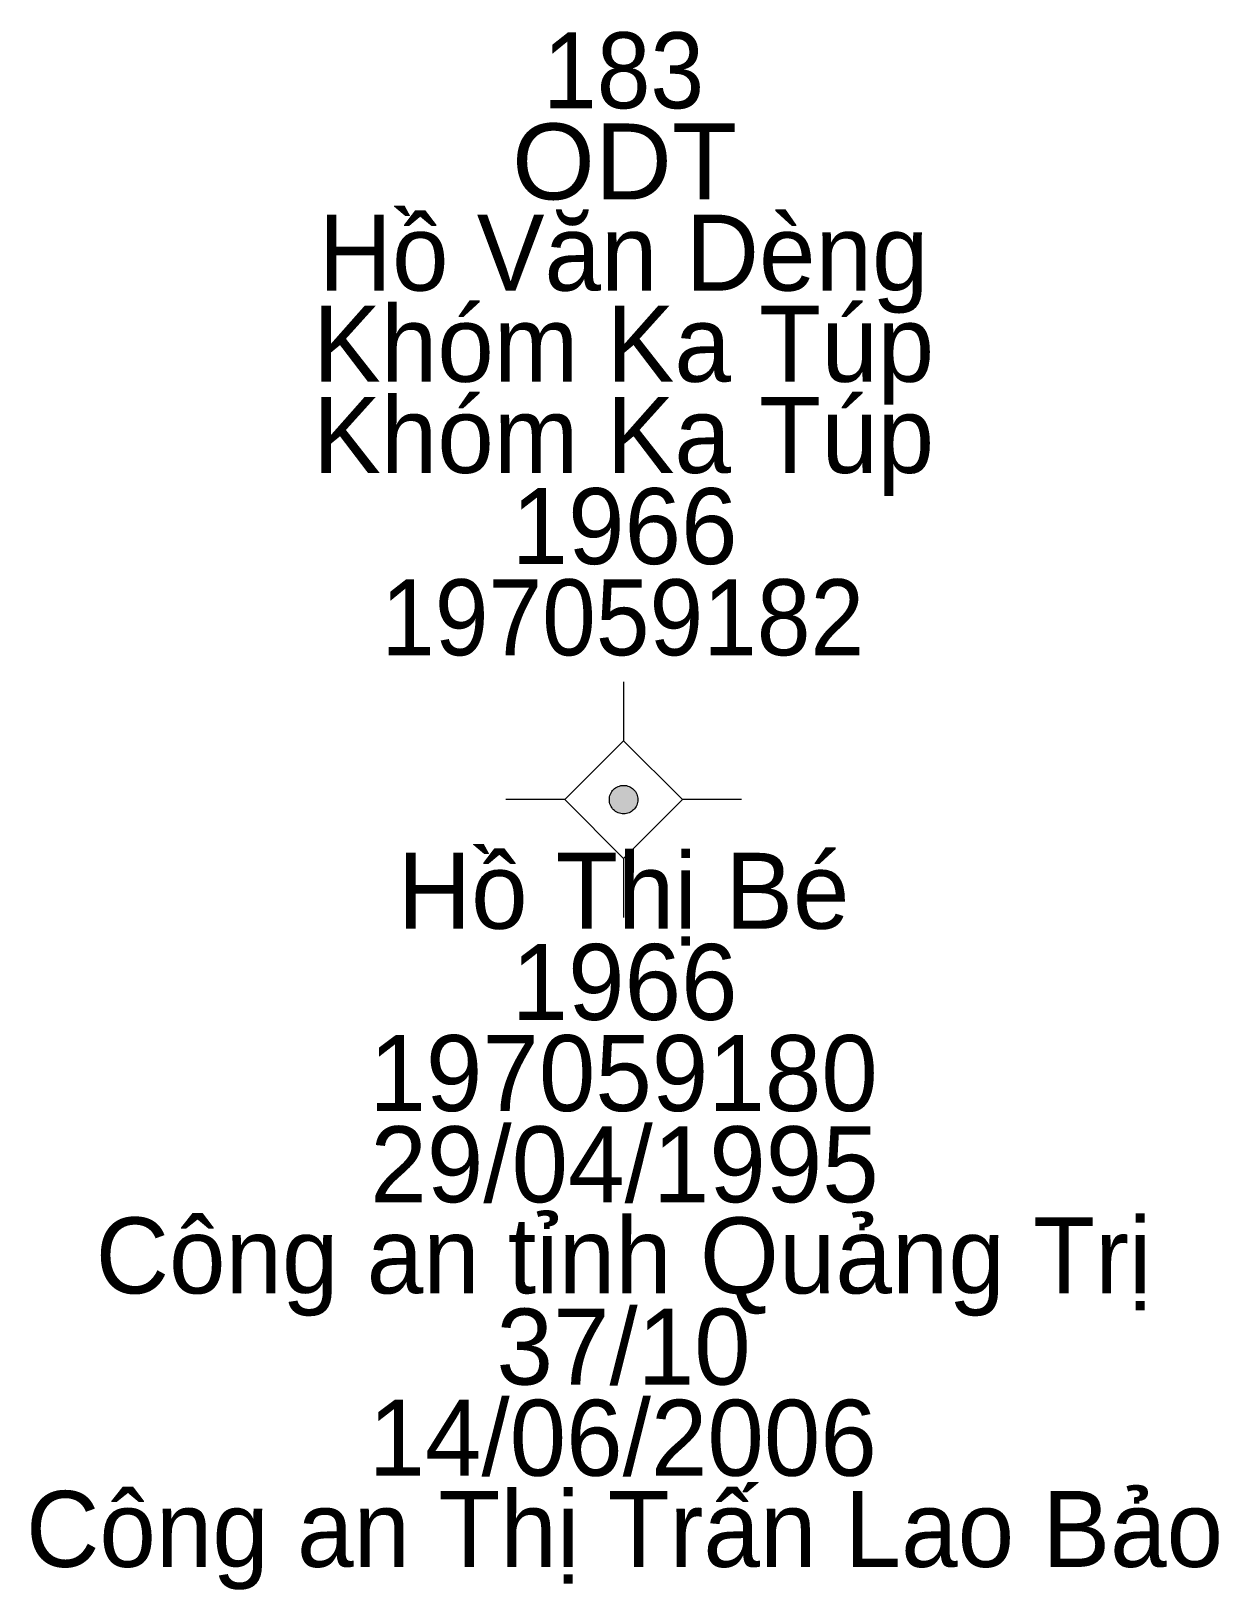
# Model space of a CAD drawing. Header units: metres. Extents: x 535914 to 536552, y 1836422 to 1837028.
# Drawn here: x 536039.42 to 536045.67, y 1836498.44 to 1836506.65 of the extents above; entities that cross this region are included whole.
import ezdxf
from ezdxf.enums import TextEntityAlignment as Align

# ---------------------------------------------------------------- set-up
doc = ezdxf.new("R2010")
doc.units = ezdxf.units.M
doc.header["$LTSCALE"] = 0.16
doc.linetypes.add('MEDIUM_DASHED', pattern=[4.5, 3, -1.5])
doc.layers.add('11', color=7, linetype='MEDIUM_DASHED', lineweight=13)
doc.layers.add('15', color=7, linetype='Continuous', lineweight=13)

msp = doc.modelspace()

# ---------------------------------------------------------------- hatches: boundary and pattern name
at = {"layer": '11'}
msp.add_hatch(color=256, dxfattribs=at).paths.add_polyline_path([(536042.6149, 1836502.6, 1), (536042.4649, 1836502.6, 1)])

# ---------------------------------------------------------------- linework, layer by layer
for p, q in [((536042.54, 1836503.22), (536042.54, 1836502.91)), ((536042.23, 1836502.6), (536041.92, 1836502.6)), ((536043.16, 1836502.6), (536042.85, 1836502.6)), ((536042.54, 1836502.29), (536042.54, 1836501.98))]:
    msp.add_line(p, q, dxfattribs=at)
msp.add_lwpolyline([(536042.54, 1836502.91), (536042.23, 1836502.6), (536042.54, 1836502.29), (536042.85, 1836502.6)], close=True, dxfattribs=at)
msp.add_circle((536042.5399, 1836502.6), 0.075, dxfattribs=at)

# ---------------------------------------------------------------- texts
at = {"layer": '15'}
for s, width, p in [('183', 0.95, (536042.54, 1836506.24)), ('ODT', 1.05, (536042.545, 1836505.76)), ('197059182', 0.95, (536042.535, 1836503.36))]:
    msp.add_text(s, height=0.4, dxfattribs=dict(at, width=width)).set_placement(p, align=Align.CENTER)
for s, p in [('Hồ Văn Dèng', (536042.54, 1836505.28)), ('Khóm Ka Túp', (536042.54, 1836504.8)), ('Khóm Ka Túp', (536042.54, 1836504.32)), ('1966', (536042.545, 1836503.84)), ('Hồ Thị Bé', (536042.54, 1836501.92)), ('1966', (536042.545, 1836501.44)), ('197059180', (536042.54, 1836500.96)), ('29/04/1995', (536042.545, 1836500.48)), ('Công an tỉnh Quảng Trị', (536042.54, 1836500)), ('37/10', (536042.54, 1836499.52)), ('14/06/2006', (536042.535, 1836499.04)), ('Công an Thị Trấn Lao Bảo', (536042.545, 1836498.56))]:
    msp.add_text(s, height=0.4, dxfattribs=at).set_placement(p, align=Align.CENTER)

doc.saveas('drawing.dxf')
